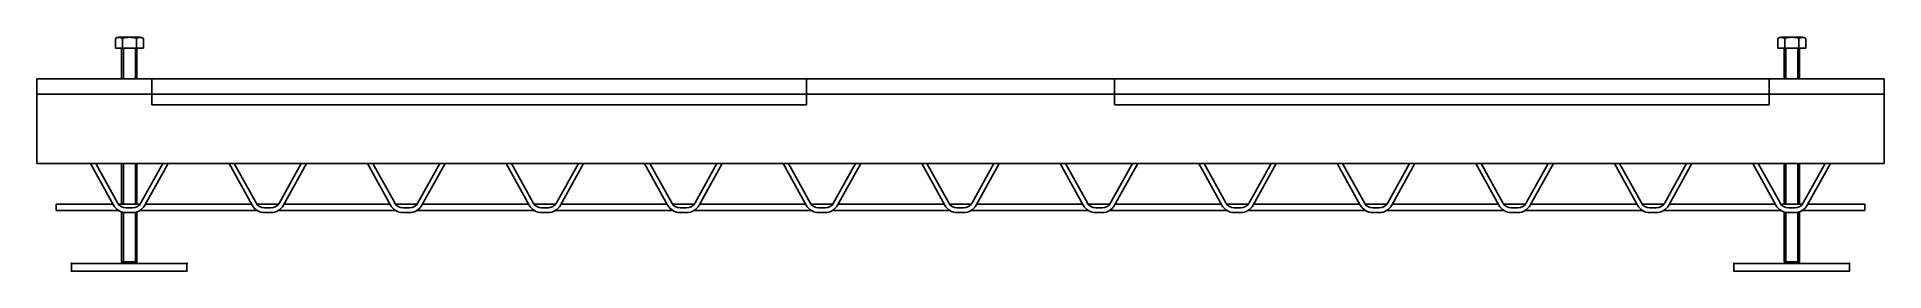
# Model space of a CAD drawing. Header units: metres. Extents: x -1.2 to 1.2, y 0 to 0.3.
import ezdxf

# ---------------------------------------------------------------- set-up
doc = ezdxf.new("R2010")
doc.units = ezdxf.units.M
doc.header["$MEASUREMENT"] = 0

# ---------------------------------------------------------------- blocks, each defined once
blk = doc.blocks.new('From Solid')
for p, q in [((0.075, 0.005), (-0.075, 0.005)), ((-0.075, 0.005), (-0.075, -0.005)), ((0.075, 0.005), (-0.075, 0.005)), ((-0.075, 0.005), (-0.075, -0.005)), ((0.075, -0.005), (0.075, 0.005)), ((0.075, -0.005), (0.075, 0.005)), ((-0.075, -0.005), (0.075, -0.005)), ((-0.075, -0.005), (0.075, -0.005))]:
    blk.add_line(p, q)
for p in [(-0.075, 0.005), (0.075, 0.005), (-0.075, -0.005), (0.075, -0.005)]:
    blk.add_point(p)
blk = doc.blocks.new('From Solid_1')
for p, q in [((-0.075, -0.005), (-0.075, 0.005)), ((-0.075, 0.005), (0.075, 0.005)), ((-0.075, -0.005), (-0.075, 0.005)), ((-0.075, 0.005), (0.075, 0.005)), ((0.075, 0.005), (0.075, -0.005)), ((0.075, 0.005), (0.075, -0.005)), ((0.075, -0.005), (-0.075, -0.005)), ((0.075, -0.005), (-0.075, -0.005))]:
    blk.add_line(p, q)
for p in [(-0.075, 0.005), (0.075, 0.005), (-0.075, -0.005), (0.075, -0.005)]:
    blk.add_point(p)

msp = doc.modelspace()

# ---------------------------------------------------------------- linework, layer by layer
for p, q in [((-1.0981, 0.3024), (-1.0957, 0.3038)), ((-1.0981, 0.3024), (-1.0981, 0.29)), ((-1.0616, 0.29), (-1.0981, 0.29)), ((-1.0661, 0.304), (-1.0939, 0.304)), ((-1.09, 0.25), (-1.09, 0.29)), ((-1.089, 0.3024), (-1.089, 0.29)), ((-1.0877, 0.25), (-1.0877, 0.29)), ((-1.072, 0.25), (-1.072, 0.29)), ((-1.0707, 0.3024), (-1.0707, 0.29)), ((-1.07, 0.25), (-1.07, 0.29)), ((-1.0616, 0.3024), (-1.064, 0.3038)), ((-1.0616, 0.3024), (-1.0616, 0.29)), ((1.0619, 0.3024), (1.0643, 0.3038)), ((1.0619, 0.3024), (1.0619, 0.29)), ((1.0984, 0.29), (1.0619, 0.29)), ((1.0939, 0.304), (1.0661, 0.304)), ((1.07, 0.25), (1.07, 0.29)), ((1.071, 0.3024), (1.071, 0.29)), ((1.0723, 0.25), (1.0723, 0.29)), ((1.088, 0.25), (1.088, 0.29)), ((1.0893, 0.3024), (1.0893, 0.29)), ((1.09, 0.25), (1.09, 0.29)), ((1.0984, 0.3024), (1.096, 0.3038)), ((1.0984, 0.3024), (1.0984, 0.29)), ((-1.0506, 0.25), (-1.0506, 0.216)), ((-0.2, 0.216), (-0.2, 0.25)), ((0.2, 0.25), (0.2, 0.216)), ((1.0506, 0.216), (1.0506, 0.25)), ((-1.2, 0.23), (1.2, 0.23)), ((-1.0506, 0.216), (-0.2, 0.216)), ((0.2, 0.216), (1.0506, 0.216)), ((-1.1304, 0.14), (-1.1005, 0.0857)), ((-1.1236, 0.14), (-1.0952, 0.0886)), ((-1.09, 0.087), (-1.09, 0.14)), ((-1.0877, 0.087), (-1.0877, 0.14)), ((-1.072, 0.087), (-1.072, 0.14)), ((-1.07, 0.087), (-1.07, 0.14)), ((-1.0365, 0.14), (-1.0649, 0.0886)), ((-1.0297, 0.14), (-1.0597, 0.0857)), ((-0.9504, 0.14), (-0.9205, 0.0857)), ((-0.9436, 0.14), (-0.9152, 0.0886)), ((-0.8565, 0.14), (-0.8849, 0.0886)), ((-0.8497, 0.14), (-0.8797, 0.0857)), ((-0.7704, 0.14), (-0.7405, 0.0857)), ((-0.7636, 0.14), (-0.7352, 0.0886)), ((-0.6765, 0.14), (-0.7049, 0.0886)), ((-0.6697, 0.14), (-0.6997, 0.0857)), ((-0.5904, 0.14), (-0.5605, 0.0857)), ((-0.5836, 0.14), (-0.5552, 0.0886)), ((-0.4965, 0.14), (-0.5249, 0.0886)), ((-0.4897, 0.14), (-0.5197, 0.0857)), ((-0.4104, 0.14), (-0.3805, 0.0857)), ((-0.4036, 0.14), (-0.3752, 0.0886)), ((-0.3165, 0.14), (-0.3449, 0.0886)), ((-0.3097, 0.14), (-0.3397, 0.0857)), ((-0.2304, 0.14), (-0.2005, 0.0857)), ((-0.2236, 0.14), (-0.1952, 0.0886)), ((-0.1365, 0.14), (-0.1649, 0.0886)), ((-0.1297, 0.14), (-0.1597, 0.0857)), ((-0.0504, 0.14), (-0.0205, 0.0857)), ((-0.0436, 0.14), (-0.0152, 0.0886)), ((0.0435, 0.14), (0.0151, 0.0886)), ((0.0503, 0.14), (0.0203, 0.0857)), ((0.1296, 0.14), (0.1595, 0.0857)), ((0.1364, 0.14), (0.1648, 0.0886)), ((0.2235, 0.14), (0.1951, 0.0886)), ((0.2303, 0.14), (0.2003, 0.0857)), ((0.3096, 0.14), (0.3395, 0.0857)), ((0.3164, 0.14), (0.3448, 0.0886)), ((0.4035, 0.14), (0.3751, 0.0886)), ((0.4103, 0.14), (0.3803, 0.0857)), ((0.4896, 0.14), (0.5195, 0.0857)), ((0.4964, 0.14), (0.5248, 0.0886)), ((0.5835, 0.14), (0.5551, 0.0886)), ((0.5903, 0.14), (0.5603, 0.0857)), ((0.6696, 0.14), (0.6995, 0.0857)), ((0.6764, 0.14), (0.7048, 0.0886)), ((0.7635, 0.14), (0.7351, 0.0886)), ((0.7703, 0.14), (0.7403, 0.0857)), ((0.8496, 0.14), (0.8795, 0.0857)), ((0.8564, 0.14), (0.8848, 0.0886)), ((0.9435, 0.14), (0.9151, 0.0886)), ((0.9503, 0.14), (0.9203, 0.0857)), ((1.0296, 0.14), (1.0595, 0.0857)), ((1.0364, 0.14), (1.0648, 0.0886)), ((1.07, 0.087), (1.07, 0.14)), ((1.0723, 0.087), (1.0723, 0.14)), ((1.088, 0.087), (1.088, 0.14)), ((1.09, 0.087), (1.09, 0.14)), ((1.1235, 0.14), (1.0951, 0.0886)), ((1.1303, 0.14), (1.1003, 0.0857)), ((-1.0942, 0.087), (-1.0659, 0.087)), ((-1.09, 0.012), (-1.09, 0.077)), ((-1.0877, 0.01), (-1.0877, 0.0764)), ((-1.0759, 0.0821), (-1.0843, 0.0821)), ((-1.0759, 0.0761), (-1.0843, 0.0761)), ((-1.072, 0.0765), (-1.072, 0.01)), ((-1.07, 0.0771), (-1.07, 0.012)), ((-0.9142, 0.079), (-1.066, 0.079)), ((-1.0589, 0.087), (-0.9212, 0.087)), ((-0.9142, 0.087), (-0.8859, 0.087)), ((-0.8959, 0.0821), (-0.9043, 0.0821)), ((-0.8959, 0.0761), (-0.9043, 0.0761)), ((-0.7342, 0.079), (-0.886, 0.079)), ((-0.8789, 0.087), (-0.7412, 0.087)), ((-0.7342, 0.087), (-0.7059, 0.087)), ((-0.7159, 0.0821), (-0.7243, 0.0821)), ((-0.7159, 0.0761), (-0.7243, 0.0761)), ((-0.5542, 0.079), (-0.706, 0.079)), ((-0.6989, 0.087), (-0.5612, 0.087)), ((-0.5542, 0.087), (-0.5259, 0.087)), ((-0.5359, 0.0821), (-0.5443, 0.0821)), ((-0.5359, 0.0761), (-0.5443, 0.0761)), ((-0.3742, 0.079), (-0.526, 0.079)), ((-0.5189, 0.087), (-0.3812, 0.087)), ((-0.3742, 0.087), (-0.3459, 0.087)), ((-0.3559, 0.0821), (-0.3643, 0.0821)), ((-0.3559, 0.0761), (-0.3643, 0.0761)), ((-0.1942, 0.079), (-0.346, 0.079)), ((-0.3389, 0.087), (-0.2012, 0.087)), ((-0.1942, 0.087), (-0.1659, 0.087)), ((-0.1759, 0.0821), (-0.1843, 0.0821)), ((-0.1759, 0.0761), (-0.1843, 0.0761)), ((-0.0142, 0.079), (-0.166, 0.079)), ((-0.1589, 0.087), (-0.0212, 0.087)), ((-0.0142, 0.087), (0.0141, 0.087)), ((0.0041, 0.0821), (-0.0043, 0.0821)), ((0.0041, 0.0761), (-0.0043, 0.0761)), ((0.1658, 0.079), (0.014, 0.079)), ((0.0211, 0.087), (0.1588, 0.087)), ((0.1658, 0.087), (0.1941, 0.087)), ((0.1841, 0.0821), (0.1757, 0.0821)), ((0.1841, 0.0761), (0.1757, 0.0761)), ((0.3458, 0.079), (0.194, 0.079)), ((0.2011, 0.087), (0.3388, 0.087)), ((0.3458, 0.087), (0.3741, 0.087)), ((0.3641, 0.0821), (0.3557, 0.0821)), ((0.3641, 0.0761), (0.3557, 0.0761)), ((0.5258, 0.079), (0.374, 0.079)), ((0.3811, 0.087), (0.5188, 0.087)), ((0.5258, 0.087), (0.5541, 0.087)), ((0.5441, 0.0821), (0.5357, 0.0821)), ((0.5441, 0.0761), (0.5357, 0.0761)), ((0.7058, 0.079), (0.554, 0.079)), ((0.5611, 0.087), (0.6988, 0.087)), ((0.7058, 0.087), (0.7341, 0.087)), ((0.7241, 0.0821), (0.7157, 0.0821)), ((0.7241, 0.0761), (0.7157, 0.0761)), ((0.8858, 0.079), (0.734, 0.079)), ((0.7411, 0.087), (0.8788, 0.087)), ((0.8858, 0.087), (0.9141, 0.087)), ((0.9041, 0.0821), (0.8957, 0.0821)), ((0.9041, 0.0761), (0.8957, 0.0761)), ((1.0658, 0.079), (0.914, 0.079)), ((0.9211, 0.087), (1.0588, 0.087)), ((1.0658, 0.087), (1.0941, 0.087)), ((1.07, 0.012), (1.07, 0.077)), ((1.0723, 0.01), (1.0723, 0.0764)), ((1.0841, 0.0821), (1.0757, 0.0821)), ((1.0841, 0.0761), (1.0757, 0.0761)), ((1.088, 0.0765), (1.088, 0.01)), ((1.09, 0.0771), (1.09, 0.012)), ((-1.07, 0.012), (-1.09, 0.012)), ((-1.0877, 0.01), (-1.09, 0.012)), ((-1.07, 0.012), (-1.072, 0.01)), ((1.09, 0.012), (1.07, 0.012)), ((1.0723, 0.01), (1.07, 0.012)), ((1.09, 0.012), (1.088, 0.01))]:
    msp.add_line(p, q)
at = {"flags": 128}
msp.add_lwpolyline([(-1.2, 0.25), (1.2, 0.25), (1.2, 0.14), (-1.2, 0.14)], close=True, dxfattribs=at)
for points in [[(-1.0942, 0.079), (-1.175, 0.079), (-1.175, 0.087), (-1.1012, 0.087)], [(1.1011, 0.087), (1.175, 0.087), (1.175, 0.079), (1.094, 0.079)]]:
    msp.add_lwpolyline(points, dxfattribs=at)
for centre, radius, start, end in [((-1.094, 0.2953), 0.00867, 54.9829, 101.7565), ((-1.0657, 0.2953), 0.00867, 78.4865, 125.1016), ((1.066, 0.2953), 0.00867, 54.9829, 101.7565), ((1.0943, 0.2953), 0.00867, 78.4865, 125.1016), ((-1.0843, 0.0946), 0.0125, 208.8973, 270), ((-1.0759, 0.0946), 0.0125, 270, 331.1053), ((-1.0759, 0.0946), 0.0185, 270, 331.1053), ((-0.9043, 0.0946), 0.0125, 208.8973, 270), ((-0.8959, 0.0946), 0.0125, 270, 331.1053), ((-0.8959, 0.0946), 0.0185, 270, 331.1053), ((-0.7243, 0.0946), 0.0125, 208.8973, 270), ((-0.7159, 0.0946), 0.0125, 270, 331.1053), ((-0.7159, 0.0946), 0.0185, 270, 331.1053), ((-0.5443, 0.0946), 0.0125, 208.8973, 270), ((-0.5359, 0.0946), 0.0125, 270, 331.1053), ((-0.5359, 0.0946), 0.0185, 270, 331.1053), ((-0.3643, 0.0946), 0.0125, 208.8973, 270), ((-0.3559, 0.0946), 0.0125, 270, 331.1053), ((-0.3559, 0.0946), 0.0185, 270, 331.1053), ((-0.1843, 0.0946), 0.0125, 208.8973, 270), ((-0.1759, 0.0946), 0.0125, 270, 331.1053), ((-0.1759, 0.0946), 0.0185, 270, 331.1053), ((-0.0043, 0.0946), 0.0125, 208.8973, 270), ((0.0041, 0.0946), 0.0125, 270, 331.1053), ((0.0041, 0.0946), 0.0185, 270, 331.1053), ((0.1757, 0.0946), 0.0125, 208.8973, 270), ((0.1841, 0.0946), 0.0125, 270, 331.1053), ((0.1841, 0.0946), 0.0185, 270, 331.1053), ((0.3557, 0.0946), 0.0125, 208.8973, 270), ((0.3641, 0.0946), 0.0125, 270, 331.1053), ((0.3641, 0.0946), 0.0185, 270, 331.1053), ((0.5357, 0.0946), 0.0125, 208.8973, 270), ((0.5441, 0.0946), 0.0125, 270, 331.1053), ((0.5441, 0.0946), 0.0185, 270, 331.1053), ((0.7157, 0.0946), 0.0125, 208.8973, 270), ((0.7241, 0.0946), 0.0125, 270, 331.1053), ((0.7241, 0.0946), 0.0185, 270, 331.1053), ((0.8957, 0.0946), 0.0125, 208.8973, 270), ((0.9041, 0.0946), 0.0125, 270, 331.1053), ((0.9041, 0.0946), 0.0185, 270, 331.1053), ((1.0757, 0.0946), 0.0125, 208.8973, 270), ((1.0841, 0.0946), 0.0125, 270, 331.1053), ((1.0841, 0.0946), 0.0185, 270, 331.1053)]:
    msp.add_arc(centre, radius, start, end)
at = {"extrusion": (0, 0, -1)}
for centre, radius, start, end in [((1.0798, 0.2766), 0.0274, 70.5282, 109.4718), ((-1.0802, 0.2766), 0.0274, 70.5282, 109.4718), ((1.0843, 0.0946), 0.0185, 270, 331.1028), ((0.9043, 0.0946), 0.0185, 270, 331.1028), ((0.7243, 0.0946), 0.0185, 270, 331.1028), ((0.5443, 0.0946), 0.0185, 270, 331.1028), ((0.3643, 0.0946), 0.0185, 270, 331.1028), ((0.1843, 0.0946), 0.0185, 270, 331.1028), ((0.0043, 0.0946), 0.0185, 270, 331.1028), ((-0.1757, 0.0946), 0.0185, 270, 331.1028), ((-0.3557, 0.0946), 0.0185, 270, 331.1028), ((-0.5357, 0.0946), 0.0185, 270, 331.1028), ((-0.7157, 0.0946), 0.0185, 270, 331.1028), ((-0.8957, 0.0946), 0.0185, 270, 331.1028), ((-1.0757, 0.0946), 0.0185, 270, 331.1028)]:
    msp.add_arc(centre, radius, start, end, dxfattribs=at)

# ---------------------------------------------------------------- block references
for name, p in [('From Solid', (-1.0801, 0.005)), ('From Solid_1', (1.08, 0.005))]:
    msp.add_blockref(name, p)

doc.saveas('drawing.dxf')
